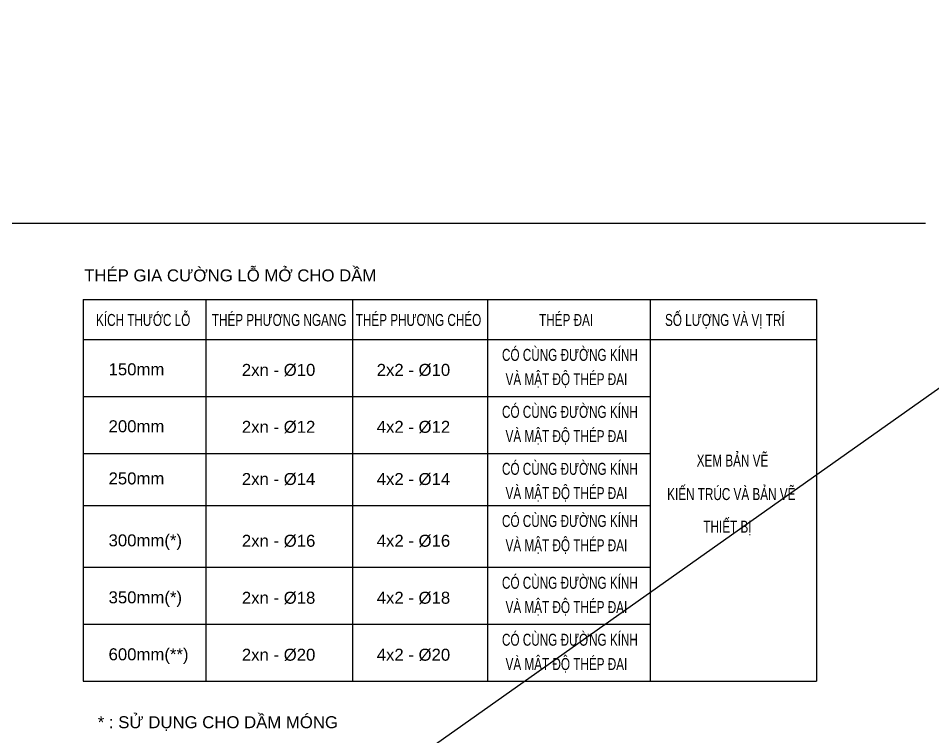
# Model space of a CAD drawing. Header units: millimetres. Extents: x -241424 to 696054, y -125618 to 93710.
# Drawn here: x 160883 to 179965, y 44411 to 59397 of the extents above; entities that cross this region are included whole.
import ezdxf

# ---------------------------------------------------------------- set-up
doc = ezdxf.new("R2010")
doc.units = ezdxf.units.MM
doc.header["$LTSCALE"] = 7
doc.linetypes.add('HIDDEN', pattern=[0.375, 0.25, -0.125])
for name, color, linetype in [('CDC_03_BORDER', 3, 'CONTINUOUS'), ('CDC_04_HIDDEN', 8, 'HIDDEN'), ('CDC_06_TEXT', 2, 'CONTINUOUS')]:
    doc.layers.add(name, color=color, linetype=linetype)
doc.layers.add('KCS_Plotter', color=11, linetype='CONTINUOUS', plot=False)
doc.styles.add('ARIAL', font='arial.ttf')

msp = doc.modelspace()

# ---------------------------------------------------------------- linework, layer by layer
at = {"layer": 'CDC_03_BORDER'}
for p, q in [((179814, 55115.3), (108426, 55115.3)), ((162233.6, 53530.8), (177539.6, 53530.8)), ((162233.6, 53530.8), (162233.6, 45568.6)), ((164797.6, 53530.8), (164797.6, 45568.6)), ((167866.6, 45568.6), (167866.6, 53530.8)), ((170680.9, 45568.6), (170680.9, 53530.8)), ((174078.2, 45568.6), (174078.2, 53530.8)), ((177539.6, 53530.8), (177539.6, 45568.6)), ((162233.6, 52699.2), (177539.6, 52699.2)), ((162233.6, 45568.6), (177539.6, 45568.6))]:
    msp.add_line(p, q, dxfattribs=at)
at = {"layer": 'CDC_04_HIDDEN'}
for p, q in [((162233.6, 51510.8), (174078.2, 51510.8)), ((162233.6, 50322.3), (174078.2, 50322.3)), ((162233.6, 49233.9), (174078.2, 49233.9)), ((162233.6, 47945.5), (174078.2, 47945.5)), ((162233.6, 46757.1), (174078.2, 46757.1))]:
    msp.add_line(p, q, dxfattribs=at)
at = {"layer": 'KCS_Plotter'}
msp.add_line((106926, -2.5), (191026, 59397.5), dxfattribs=at)

# ---------------------------------------------------------------- texts
at = {"layer": 'CDC_06_TEXT', "style": 'ARIAL'}
for s, p in [('THÉP GIA CƯỜNG LỖ MỞ CHO DẦM', (162258.1, 53909.5)), ('150mm', (162767, 51950.9)), ('2xn - %%C10', (165548.3, 51938.5)), ('2x2 - %%C10', (168362.6, 51938.5)), ('200mm', (162767, 50762.4)), ('2xn - %%C12', (165548.3, 50750.1)), ('4x2 - %%C12', (168362.6, 50750.1)), ('250mm', (162767, 49674)), ('2xn - %%C14', (165548.3, 49661.7)), ('4x2 - %%C14', (168362.6, 49661.7)), ('300mm(*)', (162767, 48382.3)), ('2xn - %%C16', (165548.3, 48373.3)), ('4x2 - %%C16', (168362.6, 48373.3)), ('350mm(*)', (162767, 47193.9)), ('2xn - %%C18', (165548.3, 47184.8)), ('4x2 - %%C18', (168362.6, 47184.8)), ('600mm(**)', (162767, 46005.5)), ('2xn - %%C20', (165548.3, 45996.4)), ('4x2 - %%C20', (168362.6, 45996.4)), ('* : SỬ DỤNG CHO DẦM MÓNG', (162541.2, 44588.4))]:
    msp.add_text(s, height=250, dxfattribs=at).set_placement(p)
at = {"layer": 'CDC_06_TEXT', "style": 'ARIAL', "width": 0.7}
for s, p in [('KÍCH THƯỚC LỖ', (162505.7, 52979.6)), ('THÉP PHƯƠNG NGANG', (164922.2, 52979.6)), ('THÉP PHƯƠNG CHÉO', (167925.9, 52979.6)), ('THÉP ĐAI', (171752, 52979.6)), ('SỐ LƯỢNG VÀ VỊ TRÍ', (174379.1, 52979.6)), ('CÓ CÙNG ĐƯỜNG KÍNH', (170977, 52251)), ('VÀ MẬT ĐỘ THÉP ĐAI', (171052, 51744.5)), ('CÓ CÙNG ĐƯỜNG KÍNH', (170977, 51062.5)), ('VÀ MẬT ĐỘ THÉP ĐAI', (171052, 50556)), ('CÓ CÙNG ĐƯỜNG KÍNH', (170977, 49874.1)), ('XEM BẢN VẼ', (175040.3, 50047.4)), ('VÀ MẬT ĐỘ THÉP ĐAI', (171052, 49367.6)), ('KIẾN TRÚC VÀ BẢN VẼ', (174424.5, 49347.3)), ('CÓ CÙNG ĐƯỜNG KÍNH', (170977, 48785.7)), ('THIẾT BỊ', (175179.4, 48667.1)), ('VÀ MẬT ĐỘ THÉP ĐAI', (171052, 48279.2)), ('CÓ CÙNG ĐƯỜNG KÍNH', (170977, 47497.2)), ('VÀ MẬT ĐỘ THÉP ĐAI', (171052, 46990.7)), ('CÓ CÙNG ĐƯỜNG KÍNH', (170977, 46308.8)), ('VÀ MẬT ĐỘ THÉP ĐAI', (171052, 45802.3))]:
    msp.add_text(s, height=250, dxfattribs=at).set_placement(p)

doc.saveas('drawing.dxf')
